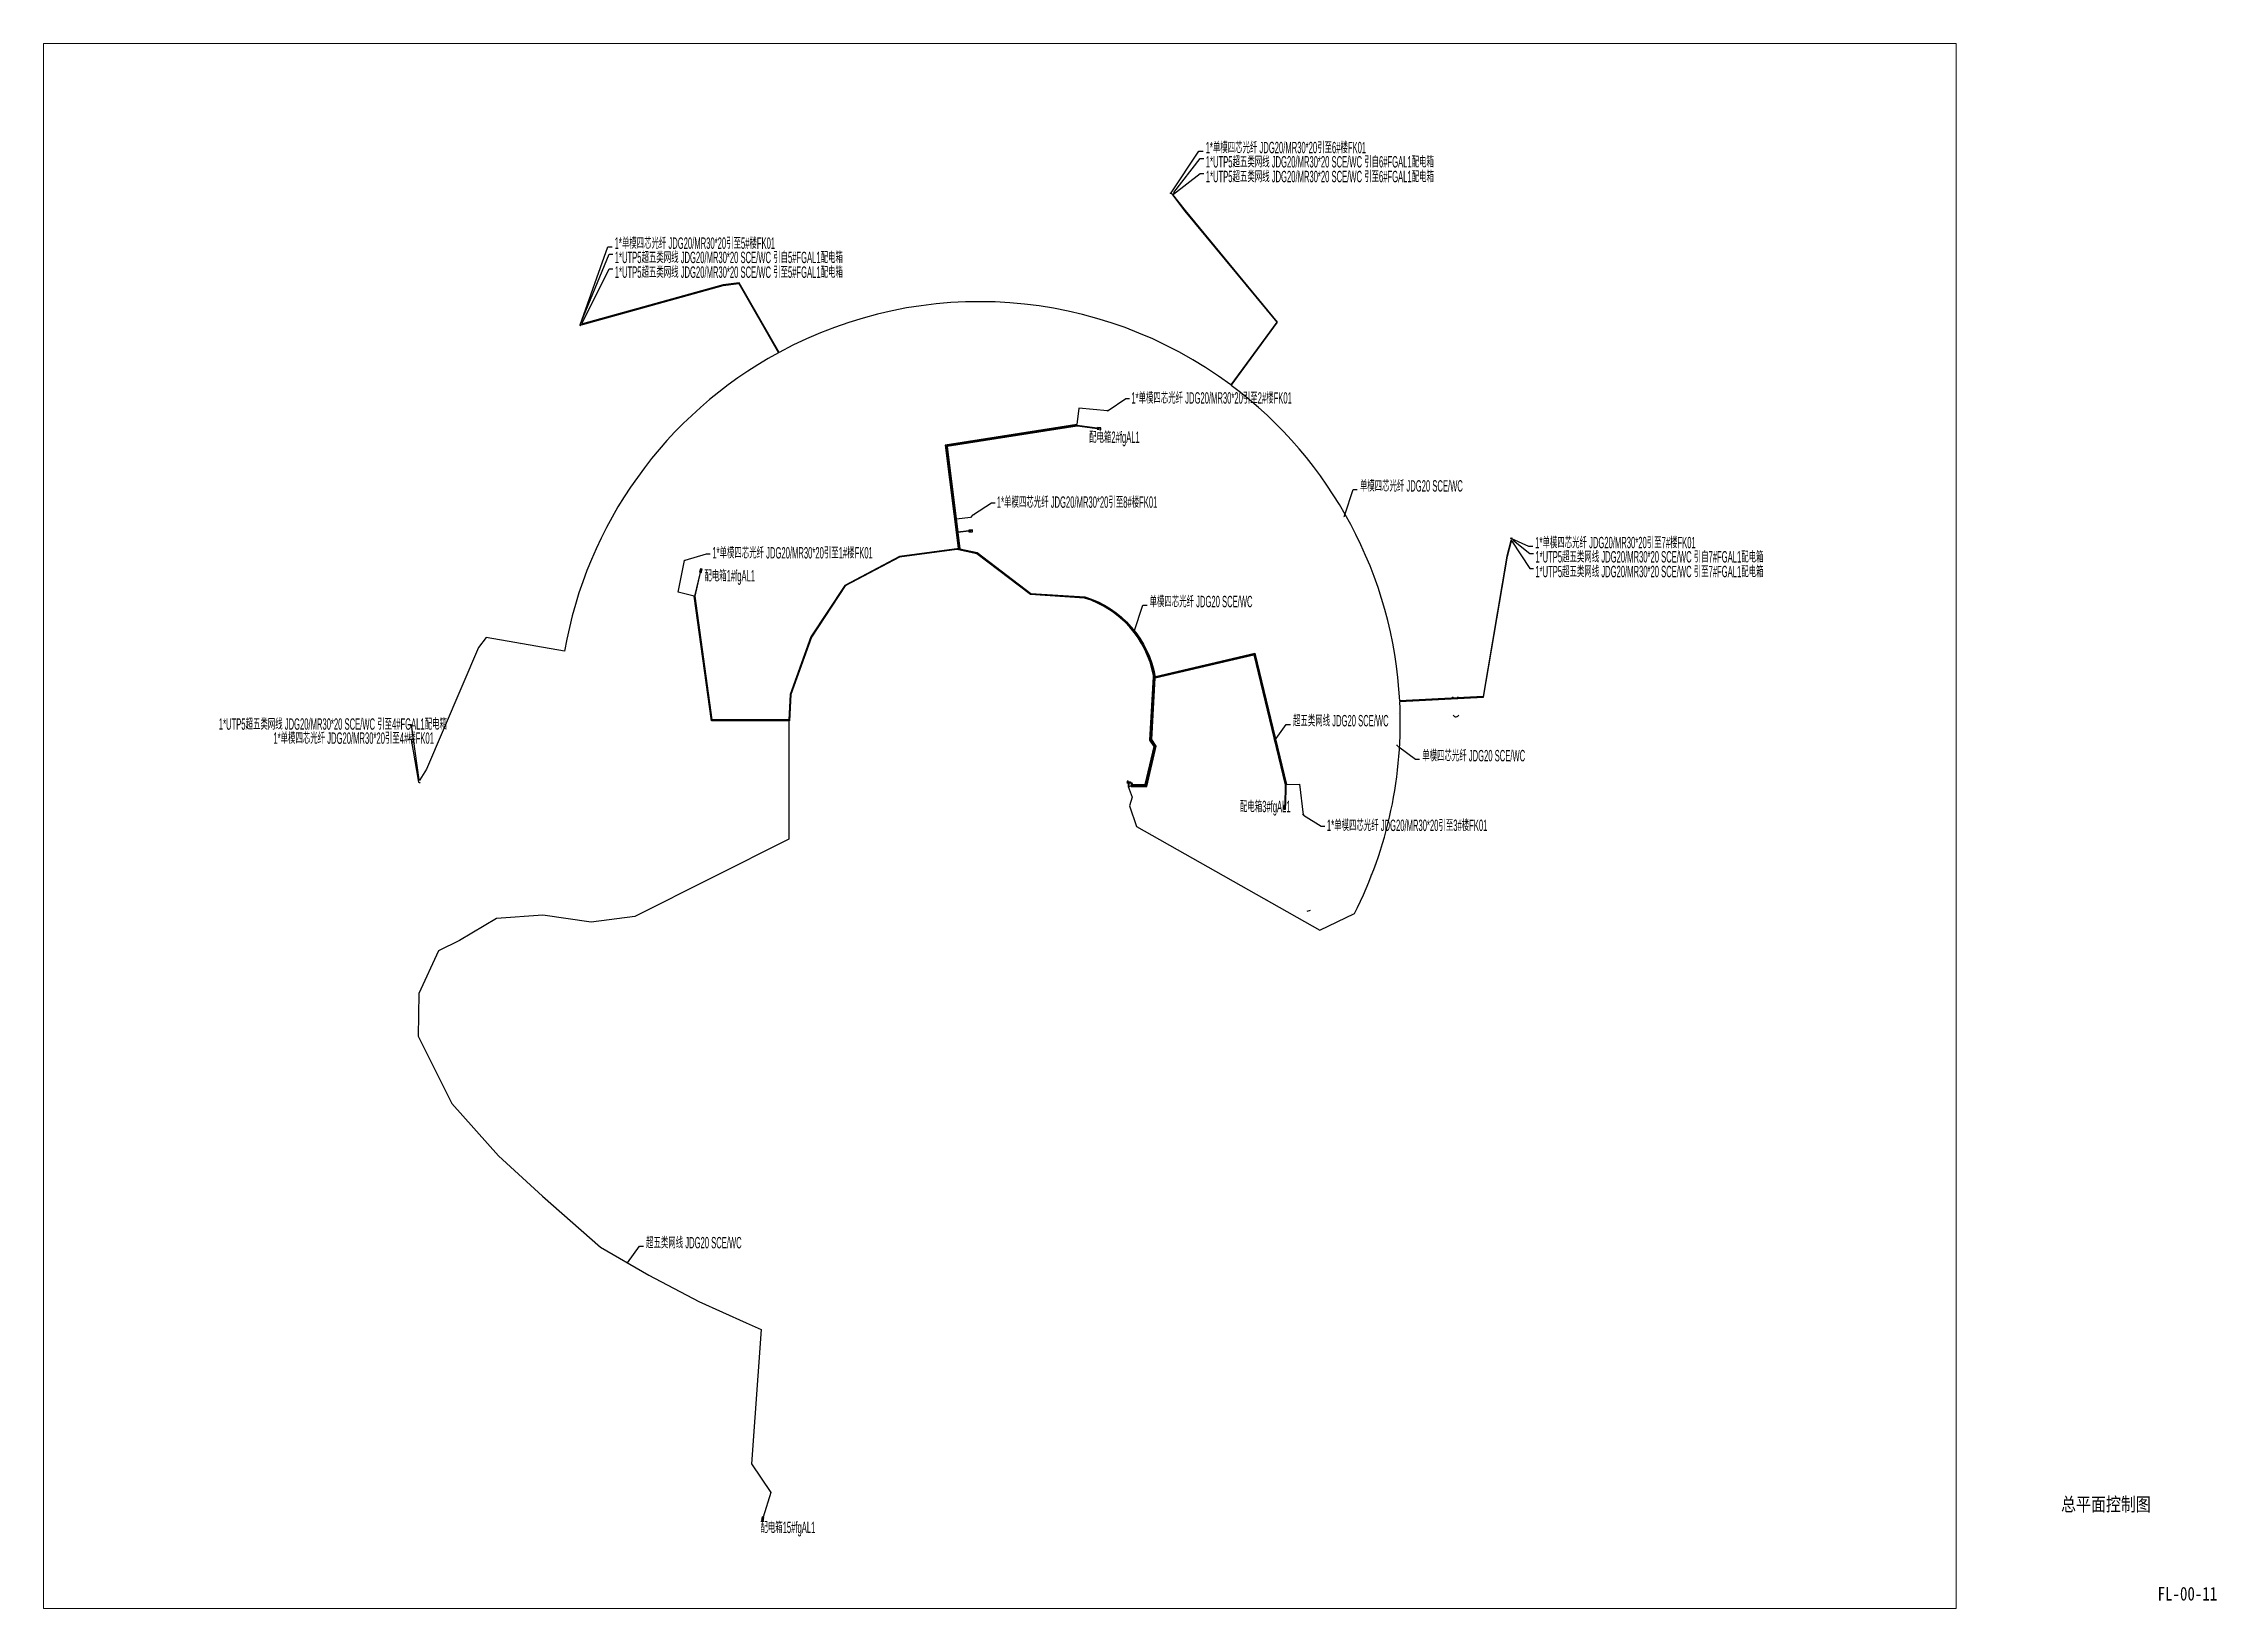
# Paper-space layout 'FL-00-11 总平面控制图' of a CAD drawing. Header units: millimetres. Extents: x 106 to 661, y 99 to 499.
# The model-space entities are those that its viewports show. They can reach past a viewport. Long polylines and large blocks are cut down to what shows.
import ezdxf
from ezdxf import colors
from ezdxf.entities.mleader import LeaderData, LeaderLine
from ezdxf.math import Vec2, Vec3

# ---------------------------------------------------------------- set-up
doc = ezdxf.new("R2010")
doc.units = ezdxf.units.MM
doc.header["$MEASUREMENT"] = 0
doc.layers.get('0').update_dxf_attribs({"color": 8})
for name, color, linetype in [('0-L-控制', 6, 'Continuous'), ('0-L-灯具', 1, 'Continuous'), ('0-L-电箱', 90, 'Continuous'), ('0-LIGHT-TXT', 90, 'Continuous'), ('2017_11-sheet-L2$0$C-SHET-TTLB', 11, 'Continuous'), ('DEFAULT', 7, 'Continuous'), ('LT-220V', 5, 'Continuous'), ('强电220V', 1, 'Continuous')]:
    doc.layers.add(name, color=color, linetype=linetype)
doc.styles.add('SMDEI', font='smsim.shx', dxfattribs={"width": 0.75, "bigfont": 'smfs.shx'})
doc.styles.get("Standard").update_dxf_attribs({"font": 'arial.ttf'})
doc.styles.add('TG_LINETYPE', font='SIMPLEX', dxfattribs={"width": 0.8, "height": 3, "bigfont": 'HZTXT'})
doc.styles.add('XD2008', font='xd-hzs.shx', dxfattribs={"width": 0.7, "bigfont": 'xd-hztxt.shx'})
doc.styles.add('ZJY-宋体', font='')
doc.styles.get('ZJY-宋体').set_extended_font_data('SimSun')
doc.linetypes.add('TG_J', pattern='A,2,-0.3,["J",TG_LINETYPE,S=0.1,R=0,X=-0.23,Y=-0.15],0', length=2.3)

# ---------------------------------------------------------------- blocks, each defined once
blk = doc.blocks.new('A$C6D811006')
at = {"layer": '强电220V'}
h = blk.add_hatch(dxfattribs=at)
h.set_pattern_fill('ANGLE', color=256, angle=-47.182733)
h.set_pattern_definition([(312.81726666, (-1537605.358, 1188511.7405), (5.123672646, 4.747441797), [5.08, -1.905]), (42.81726666, (-1537605.358, 1188511.7405), (-4.747441797, 5.123672646), [5.08, -1.905])])
h.paths.add_polyline_path([(-583, 176), (-182, -196), (161, 980)])
blk.add_line((161, 980), (-182, -196), dxfattribs=at)
blk.add_lwpolyline([(161, 980), (-583, 176), (-182, -196), (563, 608)], close=True, dxfattribs=at)
blk = doc.blocks.new('引出')
at = {"layer": '0-L-电箱', "lineweight": -2}
h = blk.add_hatch(color=256, dxfattribs=at)
h.dxf.hatch_style = 1
h.paths.add_polyline_path([(75, 0, 1), (-75, 0, 1)])
blk.add_lwpolyline([(0, 0, 0, 0, 0), (-110, -329, 200, 0, 0), (-281, -841, 0, 0, 0)], format="xyseb", dxfattribs=at)
blk.add_circle((0, 0), 75, dxfattribs=at)
blk = doc.blocks.new('_Oblique')
at = {"color": 0, "linetype": 'ByBlock', "lineweight": -2}
blk.add_line((-0.5, -0.5), (0.5, 0.5), dxfattribs=at)
blk = doc.blocks.new('A$C474E1E53')
at = {"color": 1}
blk.add_lwpolyline([(0, 45), (262, 45), (262, 0), (0, 0), (0, 45)], dxfattribs=at)
for points in [[(46, 29), (56, 29), (56, 18), (46, 18)], [(61, 29), (71, 29), (71, 18), (61, 18)], [(75, 29), (86, 29), (86, 18), (75, 18)], [(90, 29), (101, 29), (101, 18), (90, 18)], [(105, 29), (115, 29), (115, 18), (105, 18)], [(120, 29), (130, 29), (130, 18), (120, 18)], [(134, 29), (145, 29), (145, 18), (134, 18)], [(149, 29), (160, 29), (160, 18), (149, 18)], [(170, 26), (181, 26), (181, 16), (170, 16)], [(192, 32), (230, 32), (230, 12), (192, 12)]]:
    blk.add_lwpolyline(points, close=True, dxfattribs=at)
blk = doc.blocks.new('FDASSDA')
blk.add_line((953, -483), (953, -733))
blk.add_lwpolyline([(1046, -735, 0.4044311), (1076, -764), (1416, -764, 0.4142136), (1446, -734), (1446, -494, 0.4142136), (1416, -464), (1076, -464, 0.3814302), (1047, -490, 0.3814302)], format="xyb")
blk.add_lwpolyline([(1066, -721), (1064, -721), (1064, -722), (1066, -722)], close=True)
for points in [[(1091, -734), (1411, -734, 0.4142136), (1416, -729), (1416, -499, 0.4142136), (1411, -494), (1091, -494, 0.4142136), (1086, -499), (1086, -729, 0.4142136)], [(1091, -731), (1411, -731, 0.4142136), (1413, -729), (1413, -499, 0.4142136), (1411, -497), (1091, -497, 0.4142136), (1089, -499), (1089, -729, 0.4142136)]]:
    blk.add_lwpolyline(points, format="xyb", close=True)
blk.add_circle((1064, -721), 4.6)
for centre, radius, start, end in [((599, -608), 375, 340.557629, 19.442371), ((792, -608), 203, 322.174266, 37.825734), ((1099, -608), 103, 125.409167, 233.167999), ((1500, -613), 470, 164.875279, 195.042572), ((1288, -623), 239, 162.932639, 198.04413), ((1460, -621), 407, 170.279643, 190.697125), ((1064, -721), 1.92, 8.53683, 351.46317)]:
    blk.add_arc(centre, radius, start, end)
blk = doc.blocks.new('电脑')
at = {"layer": 'DEFAULT', "color": 7, "extrusion": (0, 0.816497, 0.57735)}
for p, q in [((-22921, -4198, -1188), (-22933, -4191, -1197)), ((-22921, -4494, -769), (-22933, -4501, -760)), ((-22923, -4200, -1185), (-22918, -4203, -1181)), ((-22923, -4492, -772), (-22918, -4489, -776)), ((-22913, -4200, -1185), (-22918, -4197, -1189)), ((-22913, -4492, -772), (-22918, -4495, -768)), ((-22879, -4398, -905), (-22879, -4398, -905)), ((-22879, -4421, -872), (-22878, -4421, -872)), ((-22873, -4394, -910), (-22874, -4394, -910)), ((-22873, -4424, -867), (-22873, -4424, -867)), ((-22858, -4409, -889), (-22872, -4402, -899)), ((-22871, -4417, -878), (-22858, -4409, -889)), ((-22853, -4406, -893), (-22866, -4398, -904)), ((-22866, -4420, -873), (-22853, -4412, -884)), ((-22853, -4406, -893), (-22840, -4398, -904)), ((-22839, -4420, -874), (-22853, -4412, -884)), ((-22847, -4409, -889), (-22834, -4401, -900)), ((-22834, -4417, -878), (-22847, -4409, -889)), ((-22833, -4394, -910), (-22833, -4394, -910)), ((-22832, -4424, -868), (-22832, -4424, -868)), ((-22827, -4397, -906), (-22827, -4397, -906)), ((-22826, -4421, -872), (-22827, -4421, -873)), ((-22788, -4200, -1185), (-22783, -4197, -1189)), ((-22788, -4492, -772), (-22783, -4495, -768)), ((-22783, -4203, -1181), (-22778, -4200, -1185)), ((-22783, -4489, -776), (-22778, -4492, -772)), ((-22780, -4198, -1188), (-22768, -4191, -1197)), ((-22780, -4494, -769), (-22768, -4501, -760))]:
    blk.add_line(p, q, dxfattribs=at)
at = {"layer": 'DEFAULT', "color": 7, "extrusion": (0, 0.816497, 0.57735), "elevation": -4113}
for points in [[(23291, 1978), (23291, 1984), (22744, 1984), (22744, 1978)], [(22768, 1978), (22768, 1442), (22933, 1442), (22933, 1978)], [(22910, 1476), (22910, 1542), (22789, 1542), (22789, 1476)], [(22910, 1557), (22910, 1623), (22789, 1623), (22789, 1557)], [(22905, 1562), (22905, 1618), (22794, 1618), (22794, 1562)], [(22903, 1485), (22903, 1517), (22796, 1517), (22796, 1485)], [(22892, 1530), (22892, 1536), (22884, 1536), (22884, 1530)], [(22879, 1530), (22879, 1536), (22870, 1536), (22870, 1530)], [(22823, 1527), (22823, 1537), (22814, 1537), (22814, 1527)], [(22809, 1527), (22809, 1537), (22800, 1537), (22800, 1527)]]:
    blk.add_lwpolyline(points, close=True, dxfattribs=at)
for points in [[(22778, 1963), (22778, 1457, 0.4142136), (22783, 1452), (22918, 1452, 0.4142136), (22923, 1457), (22923, 1963, 0.4142136), (22918, 1968), (22783, 1968, 0.4142136)], [(22783, 1958), (22783, 1462, 0.4142136), (22788, 1457), (22913, 1457, 0.4142136), (22918, 1462), (22918, 1958, 0.4142136), (22913, 1963), (22788, 1963, 0.4142136)]]:
    blk.add_lwpolyline(points, format="xyb", close=True, dxfattribs=at)
at = {"layer": 'DEFAULT', "color": 7, "extrusion": (0, 0.816497, 0.57735)}
for centre, radius in [((22898, 1534, -4113), 2.98), ((22853, 1820, -4113), 37.9), ((22853, 1820, -4113), 32.9)]:
    blk.add_circle(centre, radius, dxfattribs=at)
for centre, radius, start, end in [((22850, 1674, -4113), 76.4, 28.308431, 151.691569), ((22850, 1651, -4113), 89.6, 41.37778, 138.62222), ((22853, 1820, -4113), 22.9, 325.951821, 35.842166), ((22853, 1820, -4113), 22.9, 235.951821, 305.842166), ((22853, 1820, -4113), 22.9, 55.951821, 125.842166), ((22853, 1820, -4113), 22.9, 145.951821, 215.842166)]:
    blk.add_arc(centre, radius, start, end, dxfattribs=at)
at = {"layer": 'DEFAULT', "color": 7, "extrusion": (0, 0.816497, 0.57735), "rotation": 270}
blk.add_blockref('FDASSDA', (23722, 2931, -4113), dxfattribs=at)
blk = doc.blocks.new('引入')
at = {"layer": '0-L-电箱', "lineweight": -2}
h = blk.add_hatch(color=256, dxfattribs=at)
h.dxf.hatch_style = 1
h.paths.add_polyline_path([(-75, 0, 1), (75, 0, 1)])
blk.add_lwpolyline([(709, -533, 0, 0, 0), (432, -324, 200, 0, 0), (0, 0, 0, 0, 0)], format="xyseb", dxfattribs=at)
blk.add_circle((0, 0), 75, dxfattribs=at)

msp = doc.modelspace()

# ---------------------------------------------------------------- linework, layer by layer
for points in [[(38622334, 2979464, 0.6405286), (38624030, 2979545, 6.1894662)], [(38622531, 2973846, 0.678511), (38624238, 2973915, 2.8612879)]]:
    msp.add_lwpolyline(points, format="xyb")
at = {"layer": '0-L-控制', "color": 6}
for points in [[(38536285, 3133629), (38536383, 3133367), (38540217, 3128416), (38568370, 3094362), (38554288, 3075068, 0.2918904), (38415774, 3085076), (38403546, 3106420), (38398559, 3105779), (38355458, 3093802)], [(38640296, 3027530), (38640159, 3027292), (38638943, 3022567), (38631649, 2979557), (38606097, 2978170, 0.2230332), (38554448, 3074948), (38568622, 3094369), (38540373, 3128541), (38536541, 3133489)], [(38355226, 3093623), (38355511, 3093609), (38398598, 3105582), (38403439, 3106205), (38415598, 3084981, 0.2296331), (38349982, 2993446), (38325934, 2997631), (38323562, 2994611), (38307641, 2957265), (38305584, 2953933)], [(38473974, 3030213), (38470600, 3029809), (38471228, 3024826), (38476548, 3023698), (38492960, 3011161), (38509515, 3010134, -0.2822179), (38531083, 2985461), (38561488, 2992532), (38571134, 2952510), (38571060, 2946052)], [(38522771, 2952826), (38522771, 2951881), (38524061, 2948641), (38523214, 2945985), (38525346, 2939700), (38581602, 2907894), (38592210, 2912967, 0.130953), (38606107, 2977970), (38631819, 2979366), (38639139, 3022526), (38640352, 3027242)], [(38522985, 2952826), (38522985, 2951959), (38523291, 2951959, -0.6593941), (38523822, 2951959), (38528534, 2951959), (38531401, 2964323), (38530063, 2966350), (38531113, 2985263), (38561340, 2992292), (38570934, 2952488), (38570860, 2946055)]]:
    msp.add_lwpolyline(points, format="xyb", dxfattribs=at)
at = {"layer": '0-L-控制', "color": 2, "linetype": 'TG_J'}
for points, format in [([(38523473, 2952826, 0, 0, 0), (38523473, 2951446, 0.2, 0.2, 0), (38524483, 2948649, 0.2, 0.2, 0), (38523635, 2945989, 0.2, 0.2, 0), (38525675, 2939973, 0.2, 0.2, 0), (38581617, 2908345, 0.2, 0.2, 0), (38591915, 2913269, 0.2, 0.2, 0.1318666), (38605677, 2978547, 0.2, 0.2, 0), (38605877, 2978558, 0, 0, 0.2230299), (38554010, 3075026, 0.2, 0.2, 0), (38554067, 3075104, 0, 0, -0.853002), (38554201, 3075288, 0.2, 0.2, 0), (38568117, 3094354, 0.2, 0.2, 0), (38540061, 3128291, 0.2, 0.2, 0), (38536226, 3133245, 0.2, 0.2, 0), (38535799, 3133893, 0, 0, 0)], "xyseb"), ([(38523573, 2952826, 0, 0, 0), (38523573, 2951758, 0.2, 0.2, 0), (38524694, 2948653, 0.2, 0.2, 0), (38523845, 2945991, 0.2, 0.2, 0), (38525840, 2940109, 0.2, 0.2, 0), (38581625, 2908570, 0.2, 0.2, 0), (38591768, 2913420, 0.2, 0.2, 0.132128), (38605467, 2978736, 0.2, 0.2, 0), (38605666, 2978747, 0, 0, 0.5507571), (38415622, 3084539, 0.2, 0.2, 0), (38415547, 3084669, 0, 0, -0.7667833), (38415293, 3085113, 0.2, 0.2, 0), (38403332, 3105990, 0.2, 0.2, 0), (38398638, 3105386, 0.2, 0.2, 0), (38355565, 3093417, 0.2, 0.2, 0), (38354789, 3093284, 0, 0, 0)], "xyseb"), ([(38523673, 2952826, 0, 0, 0), (38523673, 2952069, 0.2, 0.2, 0), (38524905, 2948658, 0.2, 0.2, 0), (38524056, 2945993, 0.2, 0.2, 0), (38526005, 2940246, 0.2, 0.2, 0), (38581632, 2908795, 0.2, 0.2, 0), (38591620, 2913571, 0.2, 0.2, 0.1323902), (38605256, 2978925, 0.2, 0.2, 0), (38605455, 2978936, 0, 0, 0.892714), (38350539, 2993146, 0.2, 0.2, 0), (38326017, 2997414, 0.2, 0.2, 0), (38323735, 2994509, 0.2, 0.2, 0), (38307819, 2957173, 0.2, 0.2, 0), (38305561, 2953088, 0.2, 0.2, 0)], "xyseb"), ([(38516463, 3067147), (38507715, 3067940), (38507031, 3062957), (38466714, 3056635), (38470696, 3025048, 0.4535297), (38470732, 3024765), (38470750, 3024621), (38476420, 3023419), (38492850, 3010867), (38509460, 3009838, -0.2768141), (38530684, 2985988), (38530631, 2985594), (38529555, 2966212), (38530866, 2964226), (38528137, 2952459), (38523973, 2952459), (38523973, 2952826)], "xyb"), ([(38475216, 3035204), (38474407, 3034450), (38470177, 3033890, 1.1112967), (38469802, 3033840), (38469691, 3033825), (38470803, 3025004, 0.7522884), (38470824, 3024834), (38470841, 3024704), (38476463, 3023512), (38492887, 3010965), (38509478, 3009936, -0.2770582), (38530785, 2985991), (38530731, 2985585), (38529656, 2966240), (38530973, 2964246), (38528217, 2952359), (38523873, 2952359), (38523873, 2952826)], "xyb"), ([(38523373, 2952826, 0, 0, 0), (38523373, 2951134, 0.2, 0.2, 0), (38524272, 2948645, 0.2, 0.2, 0), (38523425, 2945987, 0.2, 0.2, 0), (38525510, 2939837, 0.2, 0.2, 0), (38581609, 2908120, 0.2, 0.2, 0), (38592063, 2913118, 0.2, 0.2, 0.1316062), (38605887, 2978359, 0.2, 0.2, 0), (38605983, 2978364, 0, 0, -0.8109028), (38606214, 2978376, 0.2, 0.2, 0), (38631478, 2979748, 0.2, 0.2, 0), (38638747, 3022609, 0.2, 0.2, 0), (38639972, 3027369, 0.2, 0.2, 0), (38640191, 3028072, 0, 0, 0)], "xyseb"), ([(38524073, 2952826), (38524073, 2952559), (38528058, 2952559), (38530759, 2964207), (38529453, 2966185), (38530532, 2985603), (38530582, 2985985, 0.2765688), (38509442, 3009739), (38492814, 3010770), (38476377, 3023326), (38470879, 3024491), (38470245, 3024625), (38452706, 3022267), (38436057, 3013460), (38425696, 2997720), (38419359, 2980111), (38418974, 2972033), (38418893, 2972034, 0.8772701), (38418603, 2972034), (38395014, 2972103), (38389712, 3010343), (38384815, 3011481), (38386751, 3021238)], "xyb"), ([(38523773, 2952826), (38523773, 2952159), (38528375, 2952159), (38531187, 2964284), (38529860, 2966295), (38530933, 2985632), (38530977, 2985642, -0.904144), (38531149, 2985682), (38561636, 2992771), (38571334, 2952533), (38575320, 2952595), (38576466, 2943290)], "xyb")]:
    msp.add_lwpolyline(points, format=format, dxfattribs=at)
at = {"layer": '0-L-控制', "color": 6}
for points in [[(38513348, 3061835), (38507122, 3062668), (38467048, 3056384), (38471013, 3024930), (38452644, 3022461), (38435919, 3013613), (38425516, 2997810), (38419161, 2980150), (38418788, 2972334), (38395275, 2972402), (38390016, 3010329), (38391695, 3017572)], [(38513321, 3061637), (38507124, 3062467), (38467271, 3056216), (38470575, 3030007), (38473968, 3030413)], [(38418784, 2972234), (38395188, 2972302), (38389915, 3010333), (38391598, 3017595)], [(38418784, 2972234), (38418784, 2935820), (38371492, 2912027), (38358134, 2910366), (38343336, 2912504), (38329103, 2911455), (38317770, 2904707), (38311292, 2901524), (38305250, 2888443), (38305014, 2875384), (38315387, 2854735), (38329707, 2838684), (38343148, 2826303), (38360962, 2810646), (38375817, 2802045), (38391099, 2794021), (38405694, 2787455), (38410269, 2785354), (38407303, 2744164), (38413198, 2735366), (38410852, 2727845)], [(38522786, 2952917), (38522786, 2952969)], [(38522972, 2952917), (38522972, 2952969)]]:
    msp.add_lwpolyline(points, dxfattribs=at)
at = {"layer": '0-L-控制', "color": 1, "const_width": 1.35}
for points in [[(38522692, 2952917), (38522879, 2952917), (38522879, 2952826), (38522692, 2952826)], [(38522725, 2953227), (38522912, 2953227), (38522912, 2953136), (38522725, 2953136)], [(38522879, 2952917), (38523066, 2952917), (38523066, 2952826), (38522879, 2952826)], [(38523306, 2952917), (38524152, 2952917), (38524152, 2952826), (38523306, 2952826)]]:
    msp.add_lwpolyline(points, close=True, dxfattribs=at)
at = {"layer": '0-L-控制', "color": 4, "lineweight": 25}
for points in [[(38522818, 2953300), (38522818, 2953227)], [(38522818, 2953136), (38522818, 2953065), (38522911, 2953065), (38522911, 2953023)], [(38523373, 2952969), (38523373, 2952917)], [(38523473, 2952969), (38523473, 2952917)], [(38523573, 2952969), (38523573, 2952917)], [(38523673, 2952969), (38523673, 2952917)], [(38523773, 2952969), (38523773, 2952917)], [(38523873, 2952917), (38523873, 2952969)], [(38523973, 2952917), (38523973, 2952969)], [(38524073, 2952969), (38524073, 2952917)]]:
    msp.add_lwpolyline(points, dxfattribs=at)
at = {"layer": '0-L-控制', "color": 4, "lineweight": 25, "elevation": 216}
msp.add_lwpolyline([(38522854, 2953381), (38523494, 2953381), (38523494, 2953084)], dxfattribs=at)
at = {"layer": 'LT-220V'}
msp.add_lwpolyline([(38578657, 2913910), (38577565, 2913618)], dxfattribs=at)

# ---------------------------------------------------------------- block references
at = {"layer": '0-L-控制', "xscale": 0.8121212099132761, "yscale": 0.8121212099132761, "zscale": 0.8121212099132761}
msp.add_blockref('电脑', (38541345, 2956957, 944), dxfattribs=at)
at = {"layer": '0-L-控制', "color": 1, "xscale": 2.557440000000001, "yscale": 2.557440000000001, "zscale": 2.557440000000001}
for p in [(38522462, 2952969), (38523304, 2952969)]:
    msp.add_blockref('A$C474E1E53', p, dxfattribs=at)
at = {"layer": '0-L-灯具'}
for name, p, xscale, yscale, zscale, rotation in [('引出', (38535799, 3133893), 0.9990000000000001, 0.9990000000000001, 0.9990000000000001, 150.4310435023635), ('引入', (38536285, 3133629), 0.9990000000000001, 0.9990000000000001, 0.9990000000000001, 76.05913482165688), ('引出', (38536541, 3133489), 0.9990000000000001, 0.9990000000000001, 0.9990000000000001, 150.4310435023635), ('引出', (38354789, 3093284), 0.9990000000000001, 0.9990000000000001, 0.9990000000000001, 216.7407776017425), ('引入', (38355226, 3093623), 0.9990000000000001, 0.9990000000000001, 0.9990000000000001, 142.3688689210358), ('引出', (38355458, 3093802), 0.9990000000000001, 0.9990000000000001, 0.9990000000000001, 216.7407776017425), ('引出', (38516463, 3067147), 0.9990000000000002, 0.9990000000000002, 0.9990000000000002, 139.3369454356261), ('引出', (38475216, 3035204), 0.9990000000000002, 0.9990000000000002, 0.9990000000000002, 139.3369454356261), ('引出', (38640190, 3028072), 0.9990000000000002, 0.9990000000000002, 0.9990000000000002, 100.0287007300483), ('引入', (38640296, 3027530), 0.9990000000000001, 0.9990000000000001, 0.9990000000000001, 25.65679204934167), ('引出', (38640352, 3027242), 0.9990000000000002, 0.9990000000000002, 0.9990000000000002, 100.0287007300483), ('引出', (38386751, 3021238), 0.9990000000000002, 0.9990000000000002, 0.9990000000000002, 139.3369454356261), ('引出', (38305561, 2953088), 0.9990000000000001, 0.9990000000000001, 0.9990000000000001, 267.4322880256529), ('引出', (38305584, 2953933), 0.9990000000000001, 0.9990000000000001, 0.9990000000000001, 267.4322880256529), ('引出', (38576466, 2943290), 0.9990000000000001, 0.9990000000000001, 0.9990000000000001, 56.30535645199185)]:
    msp.add_blockref(name, p, dxfattribs=dict(at, xscale=xscale, yscale=yscale, zscale=zscale, rotation=rotation))
at = {"layer": '0-L-电箱'}
for p, xscale, yscale, zscale, rotation in [((38513568, 3061469), 0.9990000000000001, 0.9990000000000001, 0.9990000000000001, 305.1947218098867), ((38474246, 3030034), 0.9990000000000001, 0.9990000000000001, 0.9990000000000001, 314.4766943581275), ((38391929, 3017785), 0.9990000000000002, 0.9990000000000002, 0.9990000000000002, 28.39524618333489), ((38570560, 2945791), 0.9990000000000002, 0.9990000000000002, 0.9990000000000002, 222.1631328262523), ((38410911, 2726976), 0.9990000000000002, 0.9990000000000002, 0.9990000000000002, 28.39524618333489)]:
    msp.add_blockref('A$C6D811006', p, dxfattribs=dict(at, xscale=xscale, yscale=yscale, zscale=zscale, rotation=rotation))

# ---------------------------------------------------------------- texts
at = {"layer": '0-L-控制', "color": 7, "style": 'XD2008', "width": 0.7}
for s, height, p in [('8口交换机', 69.9, (38522227, 2952990)), ('智能照明工控器 ', 69.9, (38522553, 2953586)), ('网关', 69.9, (38522735, 2952838)), ('USB转换器', 69.9, (38522750, 2953148)), ('网关', 69.9, (38522922, 2952838)), ('8*光电转换器、1*尾纤盒', 69.93, (38523455, 2952838)), ('8口交换机', 69.9, (38524032, 2952994))]:
    msp.add_text(s, height=height, dxfattribs=at).set_placement(p)
at = {"layer": '0-LIGHT-TXT', "color": 7, "style": 'SMDEI', "width": 0.5}
for s, p in [('1*单模四芯光纤 JDG20/MR30*20引至6#楼FK01', (38546573, 3146144)), ('1*UTP5超五类网线 JDG20/MR30*20 SCE/WC 引自6#FGAL1配电箱', (38546622, 3141774)), ('1*UTP5超五类网线 JDG20/MR30*20 SCE/WC 引至6#FGAL1配电箱', (38546622, 3137253)), ('1*单模四芯光纤 JDG20/MR30*20引至5#楼FK01', (38365304, 3116824)), ('1*UTP5超五类网线 JDG20/MR30*20 SCE/WC 引自5#FGAL1配电箱', (38365352, 3112454)), ('1*UTP5超五类网线 JDG20/MR30*20 SCE/WC 引至5#FGAL1配电箱', (38365352, 3107933)), ('1*单模四芯光纤 JDG20/MR30*20引至2#楼FK01', (38523789, 3069346)), ('配电箱2#fgAL1', (38510841, 3057312)), ('单模四芯光纤 JDG20 SCE/WC', (38593861, 3042373)), ('1*单模四芯光纤 JDG20/MR30*20引至8#楼FK01', (38482543, 3037402)), ('1*单模四芯光纤 JDG20/MR30*20引至7#楼FK01', (38647661, 3024996)), ('1*单模四芯光纤 JDG20/MR30*20引至1#楼FK01', (38395271, 3021856)), ('1*UTP5超五类网线 JDG20/MR30*20 SCE/WC 引自7#FGAL1配电箱', (38647710, 3020625)), ('1*UTP5超五类网线 JDG20/MR30*20 SCE/WC 引至7#FGAL1配电箱', (38647710, 3016105)), ('配电箱1#fgAL1', (38392834, 3014810)), ('单模四芯光纤 JDG20 SCE/WC', (38529366, 3006907)), ('1*UTP5超五类网线 JDG20/MR30*20 SCE/WC 引至4#FGAL1配电箱', (38243912, 2969339)), ('超五类网线 JDG20 SCE/WC', (38573379, 2970366)), ('1*单模四芯光纤 JDG20/MR30*20引至4#楼FK01', (38260659, 2965025)), ('单模四芯光纤 JDG20 SCE/WC', (38612984, 2959641)), ('配电箱3#fgAL1', (38557088, 2944052)), ('1*单模四芯光纤 JDG20/MR30*20引至3#楼FK01', (38583766, 2938276)), ('超五类网线 JDG20 SCE/WC', (38374956, 2810279)), ('配电箱15#fgAL1 ', (38410018, 2722956))]:
    msp.add_text(s, height=3500, dxfattribs=at).set_placement(p)

# ---------------------------------------------------------------- leaders
at = {"layer": '0-LIGHT-TXT', "color": 7}
ml = msp.add_multileader_mtext('Standard', dxfattribs=at)
ml.set_content('', color=7)
ml.set_leader_properties()
ml.set_arrow_properties(name='OBLIQUE')
ml.build(insert=Vec2(0, 0))
ml.multileader.update_dxf_attribs({"text_right_attachment_type": 6, "dogleg_length": 0.36, "arrow_head_size": 200})
ctx = ml.context
ctx.base_point, ctx.char_height, ctx.arrow_head_size, ctx.landing_gap_size, ctx.plane_origin = Vec3(38545802, 3146770), 0.18, 200, 0.0899, Vec3(38546901, 3150284)
ctx.right_attachment = 6
notes = []
notes.append((ctx, [(0, (1, 1, 0), (38544512, 3146770), (1, 0), 1290, [(0, [(38535951, 3134030)], 0, [])])]))
ctx.mtext.insert, ctx.mtext.flow_direction = Vec3(38545802, 3146770), 5
ml = msp.add_multileader_mtext('Standard', dxfattribs=at)
ml.set_content('', color=7)
ml.set_leader_properties()
ml.set_arrow_properties(name='OBLIQUE')
ml.build(insert=Vec2(0, 0))
ml.multileader.update_dxf_attribs({"text_right_attachment_type": 6, "dogleg_length": 0.36, "arrow_head_size": 200})
ctx = ml.context
ctx.base_point, ctx.char_height, ctx.arrow_head_size, ctx.landing_gap_size, ctx.plane_origin = Vec3(38546008, 3139982), 0.18, 200, 0.0899, Vec3(38546983, 3145342)
ctx.right_attachment = 6
notes.append((ctx, [(0, (1, 1, 0), (38544914, 3139982), (1, 0), 1094, [(0, [(38536670, 3133605)], 0, [])])]))
ctx.mtext.insert, ctx.mtext.flow_direction = Vec3(38546008, 3139982), 5
ml = msp.add_multileader_mtext('Standard', dxfattribs=at)
ml.set_content('', color=7)
ml.set_leader_properties()
ml.set_arrow_properties(name='OBLIQUE')
ml.build(insert=Vec2(0, 0))
ml.multileader.update_dxf_attribs({"text_right_attachment_type": 6, "dogleg_length": 0.36, "arrow_head_size": 200})
ctx = ml.context
ctx.base_point, ctx.char_height, ctx.arrow_head_size, ctx.landing_gap_size, ctx.plane_origin = Vec3(38546008, 3144502), 0.18, 200, 0.0899, Vec3(38546983, 3149863)
ctx.right_attachment = 6
notes.append((ctx, [(0, (1, 1, 0), (38544914, 3144502), (1, 0), 1094, [(0, [(38536837, 3134079)], 0, [])])]))
ctx.mtext.insert, ctx.mtext.flow_direction = Vec3(38546008, 3144503), 5
ml = msp.add_multileader_mtext('Standard', dxfattribs=at)
ml.set_content('', color=7)
ml.set_leader_properties()
ml.set_arrow_properties(name='OBLIQUE')
ml.build(insert=Vec2(0, 0))
ml.multileader.update_dxf_attribs({"text_right_attachment_type": 6, "dogleg_length": 0.36, "arrow_head_size": 200})
ctx = ml.context
ctx.base_point, ctx.char_height, ctx.arrow_head_size, ctx.landing_gap_size, ctx.plane_origin = Vec3(38364533, 3117450), 0.18, 200, 0.0899, Vec3(38365632, 3120964)
ctx.right_attachment = 6
notes.append((ctx, [(0, (1, 1, 0), (38363243, 3117450), (1, 0), 1290, [(0, [(38354720, 3093496)], 0, [])])]))
ctx.mtext.insert, ctx.mtext.flow_direction = Vec3(38364533, 3117450), 5
ml = msp.add_multileader_mtext('Standard', dxfattribs=at)
ml.set_content('', color=7)
ml.set_leader_properties()
ml.set_arrow_properties(name='OBLIQUE')
ml.build(insert=Vec2(0, 0))
ml.multileader.update_dxf_attribs({"text_right_attachment_type": 6, "dogleg_length": 0.36, "arrow_head_size": 200})
ctx = ml.context
ctx.base_point, ctx.char_height, ctx.arrow_head_size, ctx.landing_gap_size, ctx.plane_origin = Vec3(38364739, 3115182), 0.18, 200, 0.0899, Vec3(38365714, 3120543)
ctx.right_attachment = 6
notes.append((ctx, [(0, (1, 1, 0), (38363645, 3115182), (1, 0), 1094, [(0, [(38355036, 3094310)], 0, [])])]))
ctx.mtext.insert, ctx.mtext.flow_direction = Vec3(38364739, 3115183), 5
ml = msp.add_multileader_mtext('Standard', dxfattribs=at)
ml.set_content('', color=7)
ml.set_leader_properties()
ml.set_arrow_properties(name='OBLIQUE')
ml.build(insert=Vec2(0, 0))
ml.multileader.update_dxf_attribs({"text_right_attachment_type": 6, "dogleg_length": 0.36, "arrow_head_size": 200})
ctx = ml.context
ctx.base_point, ctx.char_height, ctx.arrow_head_size, ctx.landing_gap_size, ctx.plane_origin = Vec3(38364739, 3110662), 0.18, 200, 0.0899, Vec3(38365714, 3116022)
ctx.right_attachment = 6
notes.append((ctx, [(0, (1, 1, 0), (38363645, 3110662), (1, 0), 1094, [(0, [(38355391, 3094002)], 0, [])])]))
ctx.mtext.insert, ctx.mtext.flow_direction = Vec3(38364739, 3110662), 5
ml = msp.add_multileader_mtext('Standard', dxfattribs=at)
ml.set_content('', color=7)
ml.set_leader_properties()
ml.set_arrow_properties(name='OBLIQUE')
ml.build(insert=Vec2(0, 0))
ml.multileader.update_dxf_attribs({"text_right_attachment_type": 6, "dogleg_length": 0.36, "arrow_head_size": 200})
ctx = ml.context
ctx.base_point, ctx.char_height, ctx.arrow_head_size, ctx.landing_gap_size, ctx.plane_origin = Vec3(38523236, 3070878), 0.18, 200, 0.0899, Vec3(38522379, 3067945)
ctx.right_attachment = 6
notes.append((ctx, [(0, (1, 1, 0), (38522142, 3070878), (1, 0), 1094, [(0, [(38516630, 3067247)], 0, [])])]))
ctx.mtext.insert, ctx.mtext.flow_direction = Vec3(38523236, 3070878), 5
ml = msp.add_multileader_mtext('Standard', dxfattribs=at)
ml.set_content('', color=7)
ml.set_leader_properties()
ml.set_arrow_properties(name='OBLIQUE')
ml.build(insert=Vec2(0, 0))
ml.multileader.update_dxf_attribs({"text_right_attachment_type": 6, "dogleg_length": 0.36, "arrow_head_size": 200})
ctx = ml.context
ctx.base_point, ctx.char_height, ctx.arrow_head_size, ctx.landing_gap_size, ctx.plane_origin = Vec3(38593090, 3042999), 0.18, 200, 0.0899, Vec3(38594189, 3046513)
ctx.right_attachment = 6
notes.append((ctx, [(0, (1, 1, 0), (38591800, 3042999), (1, 0), 1290, [(2, [(38589048, 3034746), (38589150, 3034972), (38589215, 3035261)], 0, [])])]))
ctx.mtext.insert, ctx.mtext.flow_direction = Vec3(38593090, 3042999), 5
ml = msp.add_multileader_mtext('Standard', dxfattribs=at)
ml.set_content('', color=7)
ml.set_leader_properties()
ml.set_arrow_properties(name='OBLIQUE')
ml.build(insert=Vec2(0, 0))
ml.multileader.update_dxf_attribs({"text_right_attachment_type": 6, "dogleg_length": 0.36, "arrow_head_size": 200})
ctx = ml.context
ctx.base_point, ctx.char_height, ctx.arrow_head_size, ctx.landing_gap_size, ctx.plane_origin = Vec3(38481989, 3038935), 0.18, 200, 0.0899, Vec3(38481133, 3036002)
ctx.right_attachment = 6
notes.append((ctx, [(0, (1, 1, 0), (38480896, 3038935), (1, 0), 1094, [(0, [(38475384, 3035304)], 0, [])])]))
ctx.mtext.insert, ctx.mtext.flow_direction = Vec3(38481989, 3038935), 5
ml = msp.add_multileader_mtext('Standard', dxfattribs=at)
ml.set_content('', color=7)
ml.set_leader_properties()
ml.set_arrow_properties(name='OBLIQUE')
ml.build(insert=Vec2(0, 0))
ml.multileader.update_dxf_attribs({"text_right_attachment_type": 6, "dogleg_length": 0.36, "arrow_head_size": 200})
ctx = ml.context
ctx.base_point, ctx.char_height, ctx.arrow_head_size, ctx.landing_gap_size, ctx.plane_origin = Vec3(38646890, 3025622), 0.18, 200, 0.0899, Vec3(38647989, 3029136)
ctx.right_attachment = 6
notes.append((ctx, [(0, (1, 1, 0), (38645600, 3025622), (1, 0), 1290, [(0, [(38640431, 3028036)], 0, [])])]))
ctx.mtext.insert, ctx.mtext.flow_direction = Vec3(38646890, 3025622), 5
ml = msp.add_multileader_mtext('Standard', dxfattribs=at)
ml.set_content('', color=7)
ml.set_leader_properties()
ml.set_arrow_properties(name='OBLIQUE')
ml.build(insert=Vec2(0, 0))
ml.multileader.update_dxf_attribs({"text_right_attachment_type": 6, "dogleg_length": 0.36, "arrow_head_size": 200})
ctx = ml.context
ctx.base_point, ctx.char_height, ctx.arrow_head_size, ctx.landing_gap_size, ctx.plane_origin = Vec3(38647096, 3018834), 0.18, 200, 0.0899, Vec3(38648071, 3024194)
ctx.right_attachment = 6
notes.append((ctx, [(0, (1, 1, 0), (38646002, 3018834), (1, 0), 1094, [(0, [(38640524, 3027217)], 0, [])])]))
ctx.mtext.insert, ctx.mtext.flow_direction = Vec3(38647096, 3018834), 5
ml = msp.add_multileader_mtext('Standard', dxfattribs=at)
ml.set_content('', color=7)
ml.set_leader_properties()
ml.set_arrow_properties(name='OBLIQUE')
ml.build(insert=Vec2(0, 0))
ml.multileader.update_dxf_attribs({"text_right_attachment_type": 6, "dogleg_length": 0.36, "arrow_head_size": 200})
ctx = ml.context
ctx.base_point, ctx.char_height, ctx.arrow_head_size, ctx.landing_gap_size, ctx.plane_origin = Vec3(38647096, 3023354), 0.18, 200, 0.0899, Vec3(38648071, 3028715)
ctx.right_attachment = 6
notes.append((ctx, [(0, (1, 1, 0), (38646002, 3023354), (1, 0), 1094, [(0, [(38640995, 3027390)], 0, [])])]))
ctx.mtext.insert, ctx.mtext.flow_direction = Vec3(38647096, 3023354), 5
ml = msp.add_multileader_mtext('Standard', dxfattribs=at)
ml.set_content('', color=7)
ml.set_leader_properties()
ml.set_arrow_properties(name='OBLIQUE')
ml.build(insert=Vec2(0, 0))
ml.multileader.update_dxf_attribs({"text_right_attachment_type": 6, "dogleg_length": 0.36, "arrow_head_size": 200})
ctx = ml.context
ctx.base_point, ctx.char_height, ctx.arrow_head_size, ctx.landing_gap_size, ctx.plane_origin = Vec3(38394613, 3023289), 0.18, 200, 0.0899, Vec3(38392668, 3022037)
ctx.right_attachment = 6
notes.append((ctx, [(0, (1, 1, 0), (38393520, 3023289), (1, 0), 1094, [(0, [(38386919, 3021339)], 0, [])])]))
ctx.mtext.insert, ctx.mtext.flow_direction = Vec3(38394613, 3023289), 5
ml = msp.add_multileader_mtext('Standard', dxfattribs=at)
ml.set_content('', color=7)
ml.set_leader_properties()
ml.set_arrow_properties(name='OBLIQUE')
ml.build(insert=Vec2(0, 0))
ml.multileader.update_dxf_attribs({"text_right_attachment_type": 6, "dogleg_length": 0.36, "arrow_head_size": 200})
ctx = ml.context
ctx.base_point, ctx.char_height, ctx.arrow_head_size, ctx.landing_gap_size, ctx.plane_origin = Vec3(38528595, 3007533), 0.18, 200, 0.0899, Vec3(38529694, 3011047)
ctx.right_attachment = 6
notes.append((ctx, [(0, (1, 1, 0), (38527305, 3007533), (1, 0), 1290, [(2, [(38524553, 2999281), (38524591, 2999394), (38524629, 2999508)], 0, [])])]))
ctx.mtext.insert, ctx.mtext.flow_direction = Vec3(38528595, 3007534), 5
ml = msp.add_multileader_mtext('Standard', dxfattribs=at)
ml.set_content('', color=7)
ml.set_leader_properties()
ml.set_arrow_properties(name='OBLIQUE')
ml.build(insert=Vec2(0, 0))
ml.multileader.update_dxf_attribs({"text_right_attachment_type": 6, "dogleg_length": 0.36, "arrow_head_size": 200})
ctx = ml.context
ctx.base_point, ctx.char_height, ctx.arrow_head_size, ctx.landing_gap_size, ctx.plane_origin = Vec3(38301935, 2970889), 0.18, 200, 0.0899, Vec3(38300960, 2976250)
ctx.right_attachment, ctx.text_align_type = 6, 2
notes.append((ctx, [(0, (1, 1, 0), (38303029, 2970889), (-1, 0), 1094, [(0, [(38305395, 2954006)], 0, [])])]))
ctx.mtext.insert, ctx.mtext.alignment, ctx.mtext.flow_direction = Vec3(38301935, 2970889), 3, 5
ml = msp.add_multileader_mtext('Standard', dxfattribs=at)
ml.set_content('', color=7)
ml.set_leader_properties()
ml.set_arrow_properties(name='OBLIQUE')
ml.build(insert=Vec2(0, 0))
ml.multileader.update_dxf_attribs({"text_right_attachment_type": 6, "dogleg_length": 0.36, "arrow_head_size": 200})
ctx = ml.context
ctx.base_point, ctx.char_height, ctx.arrow_head_size, ctx.landing_gap_size, ctx.plane_origin = Vec3(38301935, 2966368), 0.18, 200, 0.0899, Vec3(38300960, 2971729)
ctx.right_attachment, ctx.text_align_type = 6, 2
notes.append((ctx, [(0, (1, 1, 0), (38303029, 2966368), (-1, 0), 1094, [(0, [(38305237, 2953213)], 0, [])])]))
ctx.mtext.insert, ctx.mtext.alignment, ctx.mtext.flow_direction = Vec3(38301935, 2966368), 3, 5
ml = msp.add_multileader_mtext('Standard', dxfattribs=at)
ml.set_content('', color=7)
ml.set_leader_properties()
ml.set_arrow_properties(name='OBLIQUE')
ml.build(insert=Vec2(0, 0))
ml.multileader.update_dxf_attribs({"text_right_attachment_type": 6, "dogleg_length": 0.36, "arrow_head_size": 200})
ctx = ml.context
ctx.base_point, ctx.char_height, ctx.arrow_head_size, ctx.landing_gap_size, ctx.plane_origin = Vec3(38572607, 2970992), 0.18, 200, 0.0899, Vec3(38573706, 2974506)
ctx.right_attachment = 6
notes.append((ctx, [(0, (1, 1, 0), (38571317, 2970992), (1, 0), 1290, [(0, [(38567696, 2965921)], 0, [])])]))
ctx.mtext.insert, ctx.mtext.flow_direction = Vec3(38572607, 2970993), 5
ml = msp.add_multileader_mtext('Standard', dxfattribs=at)
ml.set_content('', color=7)
ml.set_leader_properties()
ml.set_arrow_properties(name='OBLIQUE')
ml.build(insert=Vec2(0, 0))
ml.multileader.update_dxf_attribs({"text_right_attachment_type": 6, "dogleg_length": 0.36, "arrow_head_size": 200})
ctx = ml.context
ctx.base_point, ctx.char_height, ctx.arrow_head_size, ctx.landing_gap_size, ctx.plane_origin = Vec3(38612213, 2960267), 0.18, 200, 0.0899, Vec3(38613312, 2963781)
ctx.right_attachment = 6
notes.append((ctx, [(0, (1, 1, 0), (38610923, 2960267), (1, 0), 1290, [(3, [(38605276, 2964529), (38605468, 2964384), (38605660, 2964239), (38605852, 2964086)], 0, [])])]))
ctx.mtext.insert, ctx.mtext.flow_direction = Vec3(38612213, 2960267), 5
ml = msp.add_multileader_mtext('Standard', dxfattribs=at)
ml.set_content('', color=7)
ml.set_leader_properties()
ml.set_arrow_properties(name='OBLIQUE')
ml.build(insert=Vec2(0, 0))
ml.multileader.update_dxf_attribs({"text_right_attachment_type": 6, "dogleg_length": 0.36, "arrow_head_size": 200})
ctx = ml.context
ctx.base_point, ctx.char_height, ctx.arrow_head_size, ctx.landing_gap_size, ctx.plane_origin = Vec3(38583096, 2939774), 0.18, 200, 0.0899, Vec3(38584309, 2944129)
ctx.right_attachment = 6
notes.append((ctx, [(0, (1, 1, 0), (38582002, 2939774), (1, 0), 1094, [(0, [(38576623, 2943089)], 0, [])])]))
ctx.mtext.insert, ctx.mtext.flow_direction = Vec3(38583096, 2939774), 5
ml = msp.add_multileader_mtext('Standard', dxfattribs=at)
ml.set_content('', color=7)
ml.set_leader_properties()
ml.set_arrow_properties(name='OBLIQUE')
ml.build(insert=Vec2(0, 0))
ml.multileader.update_dxf_attribs({"text_right_attachment_type": 6, "dogleg_length": 0.36, "arrow_head_size": 200})
ctx = ml.context
ctx.base_point, ctx.char_height, ctx.arrow_head_size, ctx.landing_gap_size, ctx.plane_origin = Vec3(38374185, 2810905), 0.18, 200, 0.0899, Vec3(38375284, 2814419)
ctx.right_attachment = 6
notes.append((ctx, [(0, (1, 1, 0), (38372895, 2810905), (1, 0), 1290, [(0, [(38369274, 2805834)], 0, [])])]))
ctx.mtext.insert, ctx.mtext.flow_direction = Vec3(38374185, 2810905), 5
for ctx, leaders in notes:
    for number, flags, end, landing, length, lines in leaders:
        leader = LeaderData()
        leader.index, (leader.has_last_leader_line, leader.has_dogleg_vector, leader.attachment_direction) = number, flags
        leader.last_leader_point, leader.dogleg_vector, leader.dogleg_length = Vec3(end), Vec3(landing), length
        for number, points, colour, breaks in lines:
            line = LeaderLine()
            line.index, line.vertices, line.color, line.breaks = number, Vec3.list(points), colors.encode_raw_color(colour), breaks
            leader.lines.append(line)
        ctx.leaders.append(leader)

psp = doc.layouts.new('FL-00-11 总平面控制图')

# ---------------------------------------------------------------- texts
at = {"layer": '2017_11-sheet-L2$0$C-SHET-TTLB', "style": 'ZJY-宋体', "width": 0.8}
for s, p in [('总平面控制图', (621.32, 123.41)), ('FL-00-11', (645.99, 100.55))]:
    psp.add_text(s, height=3.5, dxfattribs=at).set_placement(p)

# ---------------------------------------------------------------- viewports
at = {"layer": '0'}
psp.add_viewport(center=(350.06, 298.51), size=(488.84, 400), view_center_point=(38483430.99, 2939818.2), view_height=480000.0395, dxfattribs=at)

doc.saveas('drawing.dxf')
